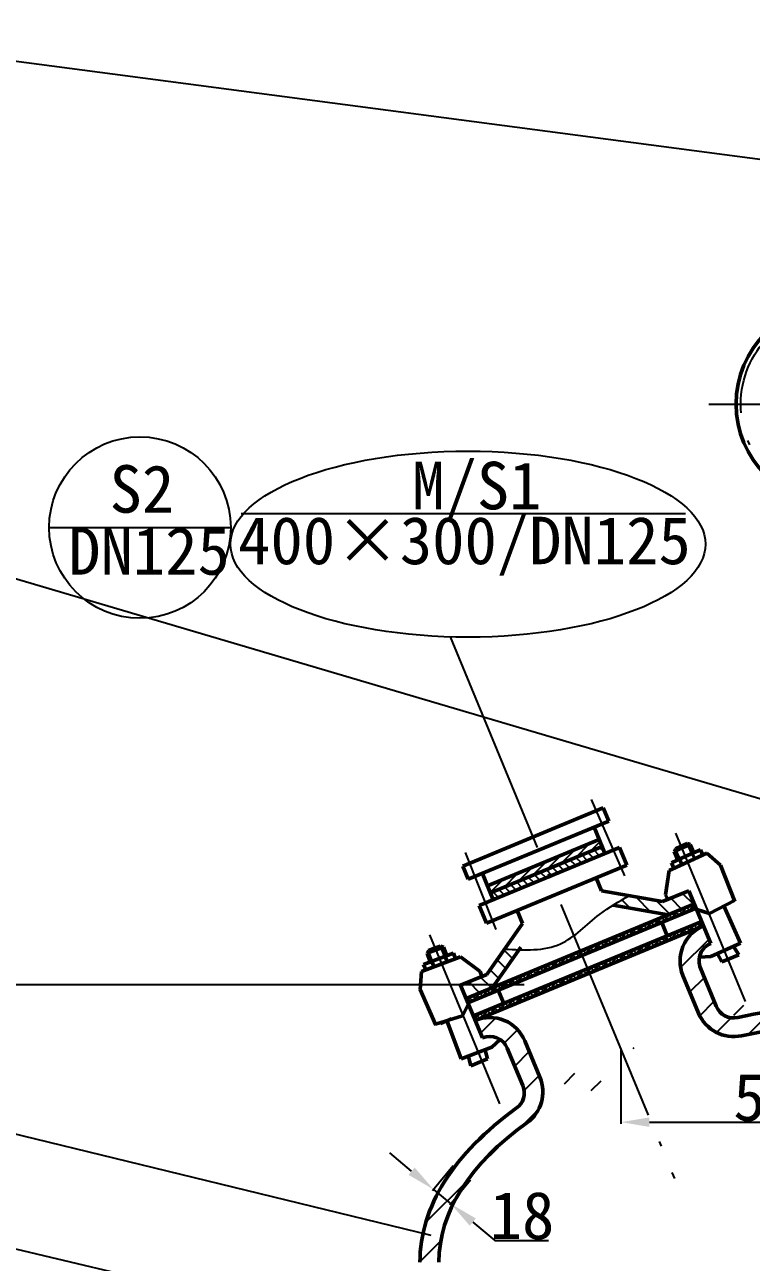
# Model space of a CAD drawing. Extents: x 388 to 3687, y 0 to 977.
# Drawn here: x 2662.6 to 2739, y 660.6 to 790.8 of the extents above; entities that cross this region are included whole.
import ezdxf

# ---------------------------------------------------------------- set-up
doc = ezdxf.new("R2010")
doc.units = 0
doc.header["$MEASUREMENT"] = 0
doc.linetypes.add('ACAD_ISO04W100', pattern=[30.5, 24, -3, 0.5, -3])
doc.layers.get('0').update_dxf_attribs({"linetype": 'CONTINUOUS'})
doc.layers.get('DEFPOINTS').update_dxf_attribs({"linetype": 'CONTINUOUS'})
doc.layers.add('2', color=6, linetype='ACAD_ISO04W100')
doc.layers.add('图层1', color=1, linetype='CONTINUOUS', lineweight=50)
doc.styles.get("Standard").update_dxf_attribs({"font": 'SIMFANG.TTF'})
doc.dimstyles.get("Standard").update_dxf_attribs({"dimtxt": 0.18, "dimasz": 0.18, "dimexe": 0.18, "dimexo": 0.0625, "dimgap": 0.09, "dimtad": 0, "dimtih": 1, "dimtoh": 1, "dimdec": 4, "dimzin": 0, "dimdsep": 46, "dimtxsty": 'Standard', "dimcen": 0.09, "dimadec": 0, "dimazin": 0, "dimtfac": 1, "dimtdec": 4, "dimtofl": 0, "dimtmove": 0, "dimatfit": 3, "dimfxl": 0, "dimtolj": 1, "dimtzin": 0, "dimarcsym": 0})
pattern_1 = [(45, (0, 0), (-1.767766952966369, 1.767766952966369), [])]
pattern_2 = [(135, (0, 0), (-0.8838834764831844, -0.8838834764831843), [])]

# ---------------------------------------------------------------- blocks, each defined once
blk = doc.blocks.new('*D23')
at = {"color": 0, "linetype": 'ByBlock'}
for p, q in [((2725.329300907475, 682.9555279793215), (2725.329300907475, 675.1582831717482)), ((2759.189637127917, 682.9555279793216), (2759.189637127917, 675.1582831717482)), ((2728.329300907475, 675.3382831717481), (2756.189637127917, 675.3382831717481))]:
    blk.add_line(p, q, dxfattribs=at)
for points in [[(2728.329300907475, 675.8382831717481), (2728.329300907475, 674.8382831717481), (2725.329300907475, 675.3382831717481)], [(2756.189637127917, 675.8382831717481), (2756.189637127917, 674.8382831717481), (2759.189637127917, 675.3382831717481)]]:
    blk.add_solid(points, dxfattribs=at)
at = {"layer": 'DEFPOINTS', "color": 0, "linetype": 'ByBlock'}
for p in [(2725.329300907475, 683.0180279793215), (2759.189637127917, 683.0180279793216), (2759.189637127917, 675.3382831717481)]:
    blk.add_point(p, dxfattribs=at)
at = {"color": 0, "linetype": 'ByBlock', "insert": (2742.259469017696, 677.9282831717481), "char_height": 5, "attachment_point": 5}
blk.add_mtext('\\A1;580', dxfattribs=at)
blk = doc.blocks.new('*D32')
at = {"color": 0, "linetype": 'ByBlock'}
for p, q in [((2703.319040661929, 670.1762141766299), (2701.013108773645, 672.0952446939996)), ((2707.698798822673, 670.7491201288176), (2705.509830719171, 668.1188277459632)), ((2705.624972550213, 668.2571836592601), (2707.448221735007, 666.7398488046767)), ((2709.522048007467, 669.2317852742342), (2707.333079903965, 666.6014928913798)), ((2709.75415362329, 664.820818287307), (2712.060085511574, 662.9017877699373)), ((2712.060085511574, 662.9017877699373), (2717.717653079142, 662.9017877699375))]:
    blk.add_line(p, q, dxfattribs=at)
for points in [[(2703.638879081491, 670.5605361580104), (2702.999202242368, 669.7918921952491), (2705.624972550213, 668.2571836592601)], [(2710.073992042852, 665.2051402686877), (2709.434315203729, 664.4364963059264), (2707.448221735007, 666.7398488046767)]]:
    blk.add_solid(points, dxfattribs=at)
at = {"layer": 'DEFPOINTS', "color": 0, "linetype": 'ByBlock'}
for p in [(2707.738778625118, 670.7971603764902), (2709.562027809912, 669.2798255219068), (2707.448221735007, 666.7398488046767)]:
    blk.add_point(p, dxfattribs=at)
at = {"color": 0, "linetype": 'ByBlock', "insert": (2714.933869295358, 665.4917877699373), "char_height": 5, "attachment_point": 5}
blk.add_mtext('\\A1;18', dxfattribs=at)

msp = doc.modelspace()

# ---------------------------------------------------------------- hatches: boundary and pattern name
h = msp.add_hatch()
h.set_pattern_fill('ANSI31', color=256, scale=5, style=0)
h.set_pattern_definition([(45, (0, 232.1003646912313), (-0.4419417382415922, 0.4419417382415922), [])])
h.paths.add_polyline_path([(2717.49667854403, 701.927651118097), (2717.190531798138, 702.6667547441057), (2711.294753422115, 700.224643380011), (2711.600900168007, 699.4855397540018)])
h.paths.add_polyline_path([(2717.190531798138, 702.6667547441057), (2717.49667854403, 701.9276511180968), (2723.365142703758, 704.3584485633565), (2723.058995957866, 705.0975521893654)])
h = msp.add_hatch()
h.set_pattern_fill('ANSI31', color=256, scale=5, angle=90, style=0)
h.set_pattern_definition([(135, (0, 232.1003646912313), (-0.4419417382415922, -0.4419417382415922), [])])
h.paths.add_polyline_path([(2711.600900168007, 699.4855397540017), (2711.907046913899, 698.7464361279929), (2717.802825289922, 701.1885474920878), (2717.496678544031, 701.9276511180968)])
h.paths.add_polyline_path([(2717.49667854403, 701.9276511180965), (2717.802825289922, 701.1885474920877), (2723.67128944965, 703.6193449373475), (2723.365142703757, 704.3584485633564)])
h = msp.add_hatch()
h.set_pattern_fill('ANSI31', color=256, scale=10, angle=90, style=0)
h.set_pattern_definition(pattern_2)
edge = h.paths.add_edge_path()
edge.add_line((2733.066068387672, 698.310456086488), (2732.492043239124, 699.696275385256))
edge.add_line((2732.492043239124, 699.696275385256), (2729.720404641588, 698.5482250881596))
edge.add_line((2729.720404641588, 698.5482250881596), (2726.189637127917, 699.1689643990345))
edge.add_spline(control_points=[(2726.189637127917, 699.1689643990345), (2725.622687872472, 698.8462042654751), (2725.055738617027, 698.5234441319155), (2724.50056466014, 698.1770479847444)], knot_values=[12.74721576802927, 12.74721576802927, 12.74721576802927, 12.74721576802927, 14.71159623564452, 14.71159623564452, 14.71159623564452, 14.71159623564452], degree=3, periodic=0)
edge.add_line((2724.50056466014, 698.1770479847445), (2730.287702669588, 697.159619324825))
edge.add_line((2730.287702669588, 697.159619324825), (2733.066068387672, 698.310456086488))
h = msp.add_hatch()
h.set_pattern_fill('ANSI31', color=256, scale=3, style=0)
h.set_pattern_definition([(45, (0, 0), (-0.2651650429449553, 0.2651650429449554), [])])
h.paths.add_polyline_path([(2721.246976181208, 692.8736316994858), (2721.055634465026, 693.3355714657415), (2712.503365805944, 689.7931057980913), (2713.810507385921, 689.7933454683136)])
h.paths.add_polyline_path([(2713.810507385921, 689.7933454683138), (2712.503365805944, 689.7931057980915), (2709.045200542379, 688.3606868449953), (2709.236542258561, 687.8987470787396)])
h.paths.add_polyline_path([(2721.055634465025, 693.3355714657417), (2721.246976181208, 692.8736316994859), (2733.257410103855, 697.8485163202322), (2733.066068387673, 698.3104560864879)])
h.paths.add_polyline_path([(2722.012343045938, 691.0258726344633), (2721.821001329755, 691.4878124007188), (2709.810567407108, 686.5129277799725), (2710.001909123291, 686.0509880137171)])
h.paths.add_polyline_path([(2734.022776968585, 696.0007572552098), (2733.831435252402, 696.4626970214651), (2721.821001329756, 691.4878124007189), (2722.012343045938, 691.0258726344633)])
h = msp.add_hatch()
h.set_pattern_fill('ANSI31', color=256, scale=3, angle=90, style=0)
h.set_pattern_definition([(135, (0, 0), (-0.2651650429449554, -0.2651650429449553), [])])
h.paths.add_polyline_path([(2712.503365805943, 689.7931057980913), (2713.810507385921, 689.7933454683136), (2721.246976181208, 692.8736316994858), (2721.055634465026, 693.3355714657415)])
h.paths.add_polyline_path([(2713.810507385921, 689.7933454683136), (2712.503365805944, 689.7931057980912), (2709.045200542379, 688.3606868449953), (2709.236542258561, 687.8987470787396)])
h.paths.add_polyline_path([(2721.055634465026, 693.3355714657415), (2721.246976181209, 692.8736316994862), (2733.257410103854, 697.8485163202322), (2733.066068387673, 698.3104560864879)])
h.paths.add_polyline_path([(2709.810567407108, 686.5129277799725), (2710.001909123291, 686.0509880137171), (2722.012343045939, 691.0258726344634), (2721.821001329757, 691.4878124007192)])
h.paths.add_polyline_path([(2721.821001329756, 691.4878124007192), (2722.012343045938, 691.0258726344636), (2734.022776968585, 696.0007572552097), (2733.831435252402, 696.4626970214653)])
h = msp.add_hatch()
h.set_pattern_fill('ANSI31', color=256, scale=20, style=0)
h.set_pattern_definition(pattern_1)
edge = h.paths.add_edge_path()
edge.add_arc((2735.553510698044, 692.305239125164), 1.999999999999988, 112.49999999996339, 202.4999999999501, ccw=False)
edge.add_line((2734.788143833315, 694.1529981901871), (2734.022776968585, 696.0007572552094))
edge.add_arc((2735.553510698045, 692.3052391251638), 3.999999999999994, 112.4999999999846, 202.5000000000028)
edge.add_line((2731.857992568, 690.7745053957033), (2733.498198221721, 686.8146986614089))
edge.add_arc((2737.193716351766, 688.3454323908695), 3.999999999999843, 202.5000000000043, 282.0584653273631)
edge.add_ellipse((2759.18963712791, 660.5958048648463), major_axis=(-52.99999999999955, 0), ratio=0.4905660377358533, start_angle=287.57096355330316, end_angle=293.531338447248, ccw=False)
edge.add_line((2743.189637127918, 685.3827431677273), (2743.189637127917, 687.3848244483993))
edge.add_ellipse((2759.18963712791, 660.5958048648461), major_axis=(-54.99999999999955, 1.13686837721616e-13), ratio=0.5090909090909133, start_angle=286.9123898034301, end_angle=290.7831509637554)
edge.add_ellipse((2759.18963712791, 660.5958048648461), major_axis=(-54.99999999999955, 1.13686837721616e-13), ratio=0.5090909090909133, start_angle=290.7831509637554, end_angle=293.0759481593867)
edge.add_arc((2737.208405081623, 688.3099706600344), 1.999999999999909, 202.5000000000053, 282.2375157208985, ccw=False)
edge.add_line((2735.360646016601, 687.5446037953042), (2733.705751633021, 691.5398722604355))
edge = h.paths.add_edge_path()
edge.add_line((2755.189637127917, 689.3742611789635), (2755.189637127917, 693.5958048648462))
edge.add_arc((2752.189637127917, 693.5958048648462), 2.99999999999999, 0, 90)
edge.add_line((2752.189637127917, 696.5958048648462), (2751.429275070919, 696.5958048648462))
edge.add_line((2751.429275070919, 696.5958048648462), (2751.429275070918, 694.58139637779))
edge.add_arc((2751.189637127917, 692.5958048648463), 2.000000000000003, 0, 83.11834497052621, ccw=False)
edge.add_line((2753.189637127917, 692.5958048648463), (2753.189637127917, 690.3035126239952))
edge.add_arc((2751.189637127917, 690.3035126239951), 1.999999999999991, -85.79938581743698, 3.183231456205249e-12, ccw=False)
edge.add_ellipse((2759.18963712791, 660.5958048648461), major_axis=(-54.99999999999955, 1.13686837721616e-13), ratio=0.5090909090909133, start_angle=278.2093788195778, end_angle=282.9775872642334)
edge.add_ellipse((2759.18963712791, 660.5958048648461), major_axis=(-54.99999999999955, 1.13686837721616e-13), ratio=0.5090909090909133, start_angle=282.9775872642334, end_angle=286.9123898034301)
edge.add_line((2743.189637127918, 687.3848244483992), (2743.189637127918, 685.3827431677269))
edge.add_ellipse((2759.18963712791, 660.5958048648463), major_axis=(-52.99999999999955, 0), ratio=0.4905660377358533, start_angle=277.38206289931196, end_angle=287.57096355330316, ccw=False)
edge.add_arc((2752.189637127917, 689.3742611789637), 2.999999999999953, 273.6366702164609, 359.9999999999957)
h = msp.add_hatch()
h.set_pattern_fill('ANSI31', color=256, scale=10, angle=90, style=0)
h.set_pattern_definition(pattern_2)
edge = h.paths.add_edge_path()
edge.add_spline(control_points=[(2714.611711774368, 693.4891500494799), (2714.11575850518, 693.505588348254), (2713.614772602156, 693.5346567050051), (2713.113786699132, 693.5637250617563)], knot_values=[0, 0, 0, 0, 1.422545037129446, 1.422545037129446, 1.422545037129446, 1.422545037129446], degree=3, periodic=0)
edge.add_line((2713.113786699132, 693.5637250617565), (2711.242813991365, 690.8945564408575))
edge.add_line((2711.242813991365, 690.8945564408575), (2708.581941066011, 689.7923867874242))
edge.add_line((2708.581941066011, 689.7923867874242), (2712.020881287384, 689.793017332409))
edge.add_line((2712.020881287384, 689.793017332409), (2714.611711774367, 693.4891500494799))
h.paths.add_polyline_path([(2711.823566260463, 689.5115236066584), (2712.020881287384, 689.7930173324089), (2708.581941066011, 689.7923867874243), (2708.471175393831, 689.7465061437623), (2709.045200542379, 688.3606868449954)])
h = msp.add_hatch()
h.set_pattern_fill('ANSI31', color=256, scale=20, style=0)
h.set_pattern_definition(pattern_1)
edge = h.paths.add_edge_path()
edge.add_line((2716.813333577049, 680.0592584373846), (2715.228160982796, 683.8862036131322))
edge.add_arc((2711.532642852751, 682.355469883672), 3.999999999999826, 22.49999999999975, 112.4999999999931)
edge.add_line((2710.001909123292, 686.0509880137171), (2710.767275988022, 684.2032289486945))
edge.add_arc((2711.532642852752, 682.3554698836717), 2.00000000000025, 22.500000000000284, 112.5000000000033, ccw=False)
edge.add_line((2713.380401917775, 683.120836748402), (2715.010545442622, 679.1853221421009))
edge.add_arc((2713.162786377599, 678.4199552773706), 1.999999999999916, -54.33197005107212, 22.500000000000284, ccw=False)
edge.add_ellipse((2759.189637127911, 660.5958048648449), major_axis=(-54.99999999999955, 1.13686837721616e-13), ratio=0.5090909090909133, start_angle=324.6515477344565, end_angle=353.7717943433803)
edge.add_ellipse((2759.189637127911, 660.5958048648449), major_axis=(-54.99999999999955, 1.13686837721616e-13), ratio=0.5090909090909133, start_angle=353.7717943433803, end_angle=360)
edge.add_line((2704.189637127918, 660.5958048650259), (2704.189637127918, 657.5958048648438))
edge.add_line((2704.189637127918, 657.5958048648438), (2706.189637127918, 657.5958048648438))
edge.add_line((2706.189637127918, 657.5958048648438), (2706.189637127918, 660.5958048649399))
edge.add_ellipse((2759.189637127911, 660.5958048648449), major_axis=(-52.99999999999955, 0), ratio=0.4905660377358533, start_angle=325.61928586492047, end_angle=360, ccw=False)
edge.add_arc((2713.117815447005, 678.5285247079228), 3.99999999999998, 305.6394338360179, 382.5000000000234)
h = msp.add_hatch()
h.set_pattern_fill('ANSI31', color=256, scale=20, style=0)
h.set_pattern_definition(pattern_1)
h.paths.add_polyline_path([(2706.189637127917, 656.595804864843), (2706.189637127918, 657.5958048648438), (2704.189637127918, 657.5958048648437), (2704.189637127918, 656.5958048648438, -0.4142135623730931), (2702.189637127918, 654.5958048648438), (2701.645435039709, 654.5958048648437), (2701.645435039709, 652.5958048648438), (2702.189637127917, 652.5958048648438, 0.4142135623730363)])
edge = h.paths.add_edge_path()
edge.add_ellipse((2759.189637127917, 660.5958048648439), major_axis=(-52.99999999999955, 0), ratio=0.4905660377358533, start_angle=180, end_angle=210.6353800692012, ccw=False)
edge.add_line((2812.189637127917, 660.5958048648406), (2812.189637127917, 657.5958048648439))
edge.add_line((2812.189637127917, 657.5958048648439), (2814.189637127916, 657.5958048648441))
edge.add_line((2814.189637127916, 657.5958048648441), (2814.189637127916, 660.5958048648491))
edge.add_ellipse((2759.189637127917, 660.5958048648438), major_axis=(-54.99999999999955, 1.13686837721616e-13), ratio=0.5090909090909133, start_angle=180, end_angle=210.330841829274)
edge.add_line((2806.661448471839, 674.7355895212044), (2804.79229624497, 673.8446983342637))
h.paths.add_polyline_path([(2816.189637127917, 652.595804864844), (2817.189637127917, 652.5958048648441), (2817.189637127917, 654.595804864844), (2816.189637127916, 654.595804864844, -0.4142135623730943), (2814.189637127916, 656.595804864844), (2814.189637127916, 657.595804864844), (2812.189637127917, 657.595804864844), (2812.189637127917, 656.595804864844, 0.4142135623730955)])

# ---------------------------------------------------------------- linework, layer by layer
for p, q in [((2756.952743807195, 774.4306891373526), (2632.223383703327, 790.8373803962121)), ((2755.453199373733, 704.7779285578054), (2632.223383703327, 741.2297567515551)), ((2685.388686309951, 739.3820027065085), (2732.137305239542, 739.3820027065085)), ((2665.191872965796, 737.9165940596799), (2684.287808488097, 737.9165940596799)), ((2732.776301110579, 703.5900292875092), (2732.288709100793, 704.669304944895)), ((2731.556405129316, 703.0389082377901), (2731.06881311953, 704.1181838951761)), ((2705.516874936764, 692.2988052638041), (2705.098491417229, 693.4067480164834)), ((2706.769173088968, 692.7717005529865), (2706.350789569433, 693.8796433056659)), ((2715.164781599946, 689.7935937805141), (2632.223383703327, 689.778386106317)), ((2705.37594815892, 663.4238368671286), (2632.4306621469, 681.1718742963575)), ((2702.681460445006, 652.2435288980505), (2632.4306621469, 668.9269560843958))]:
    msp.add_line(p, q)
msp.add_circle((2674.739840726947, 737.9165940596799), 9.547967761150044)
msp.add_ellipse((2709.244945404013, 736.1725320374971), major_axis=(-24.98079085676181, 0), ratio=0.39185639684767)
msp.add_spline([(2713.113786699132, 693.5637250617563), (2718.9805126303, 694.0996161586602), (2723.09311044076, 697.20915764454), (2726.189637127917, 699.1689643990345)], degree=3)
at = {"layer": '2'}
for p, q in [((2734.590639434323, 750.9115452880396), (2761.291791633553, 750.9115452880396)), ((2707.355052231907, 726.4117029053423), (2730.968306839732, 669.4042633793647)), ((2722.18976959352, 709.2838209659794), (2725.694838986555, 701.279169868516)), ((2731.062549376188, 705.7605047862371), (2738.409434753609, 688.0235544668678)), ((2708.94017948234, 703.7318123620289), (2712.188593374344, 695.6196142734498)), ((2705.193922465873, 695.0453686800122), (2712.552124122472, 677.2810984459736))]:
    msp.add_line(p, q, dxfattribs=at)
msp.add_circle((2747.941215533938, 750.9115452880396), 10, dxfattribs=at)
at = {"layer": '图层1'}
for p, q in [((2708.689713584188, 702.2845379294674), (2723.471786104369, 708.4074728473091)), ((2723.471786104369, 708.4074728473092), (2724.045811252917, 707.0216535485426)), ((2709.263738732736, 700.8987186307006), (2724.045811252916, 707.0216535485422)), ((2722.523239152554, 706.3909835348815), (2723.728578473643, 703.4810369986483)), ((2711.294753422115, 700.2246433800108), (2723.058995957865, 705.0975521893654)), ((2732.288709100793, 704.669304944895), (2731.678761110162, 704.3937444200358)), ((2732.610477400473, 704.5742702969967), (2732.288709100793, 704.669304944895)), ((2710.411789029831, 698.1270800331667), (2725.193861550012, 704.2500149510083)), ((2711.600900168007, 699.4855397540017), (2723.365142703757, 704.3584485633563)), ((2725.193861550013, 704.2500149510086), (2725.959228414742, 702.4022558859858)), ((2730.392365682834, 701.8379687099666), (2734.386015265522, 703.6344538351677)), ((2730.63894988745, 702.6301559283606), (2732.164202129456, 703.3192299392704)), ((2731.329810483444, 702.9232778097273), (2730.926800922963, 703.8153318212612)), ((2730.927441751853, 703.8139133586767), (2731.768959576163, 704.1940918278369)), ((2730.927441751853, 703.8139133586767), (2731.06881311953, 704.1181838951761)), ((2731.06881311953, 704.1181838951761), (2731.678761110162, 704.3937444200358)), ((2732.610477400473, 704.5742702969967), (2731.768959576164, 704.1940918278367)), ((2733.689454371463, 704.0083039501797), (2732.164202129456, 703.3192299392704)), ((2733.012846132065, 703.6836347480478), (2732.609836571582, 704.5756887595812)), ((2733.097221291696, 703.0560213950937), (2732.842464622547, 703.6199204460415)), ((2733.946919137515, 703.4384105781453), (2733.689454371463, 704.0083039501797)), ((2735.822790916618, 702.3778742627633), (2734.386015265522, 703.6344538351677)), ((2708.689713584189, 702.2845379294674), (2709.263738732736, 700.8987186307007)), ((2711.177155894562, 696.279320968144), (2725.959228414742, 702.4022558859857)), ((2730.896414653502, 702.0602625563265), (2730.63894988745, 702.6301559283606)), ((2730.718900921157, 701.9815507522585), (2732.421109789097, 702.7505697117019)), ((2731.744998286497, 702.4451180283104), (2731.490241617349, 703.009017079258)), ((2737.315829158714, 698.5686533478652), (2735.822790916618, 702.3778742627633)), ((2710.729021809107, 701.590440312799), (2711.907046913899, 698.7464361279926)), ((2722.725650050953, 701.0628638727078), (2723.299675199501, 699.677044573941)), ((2730.392365682834, 701.8379687099666), (2730.026142073263, 699.2623223698663)), ((2729.720404641589, 698.5482250881596), (2723.2996751995, 699.677044573941)), ((2732.492043239124, 699.6962753852561), (2729.720404641588, 698.5482250881594)), ((2732.492043239125, 699.6962753852547), (2734.788143833315, 694.1529981901868)), ((2709.045200542379, 688.3606868449953), (2733.066068387672, 698.3104560864876)), ((2710.411789029831, 698.1270800331667), (2711.177155894562, 696.279320968144)), ((2730.287702669587, 697.1596193248254), (2724.50056466014, 698.1770479847444)), ((2730.026142073263, 699.2623223698663), (2730.272927447654, 698.7770875279527)), ((2734.64723293223, 697.2838431098578), (2737.276353522135, 698.6693683973833)), ((2737.926924341958, 694.190497839096), (2736.151516412015, 698.0982883591985)), ((2709.236542258561, 687.8987470787397), (2733.257410103854, 697.848516320232)), ((2714.410734258351, 697.6187129814218), (2714.984759406899, 696.2328936826545)), ((2733.305841164366, 697.7315933971042), (2734.64723293223, 697.2838431098578)), ((2709.810567407109, 686.5129277799726), (2733.831435252402, 696.4626970214651)), ((2710.001909123291, 686.0509880137168), (2734.022776968585, 696.0007572552096)), ((2711.242813991365, 690.8945564408574), (2714.984759406899, 696.232893682655)), ((2729.632634340341, 696.3470850384234), (2730.206659488888, 694.9612657396565)), ((2734.022776968584, 696.0007572552092), (2734.022776968585, 696.0007572552095)), ((2734.776099788094, 692.7817542944479), (2737.926924341958, 694.190497839096)), ((2705.283423292113, 692.1977317309589), (2704.937616644473, 693.1134799647984)), ((2704.938166514531, 693.1120238258322), (2705.802036248194, 693.438240012287)), ((2704.938166514531, 693.1120238258322), (2705.098491417229, 693.4067480164834)), ((2705.098491417229, 693.4067480164834), (2705.724640493331, 693.6431956610746)), ((2706.350789569433, 693.8796433056659), (2705.724640493331, 693.6431956610746)), ((2706.665905981857, 693.764456198742), (2705.802036248194, 693.4382400122871)), ((2707.706943441751, 693.1314078461228), (2706.141178332554, 692.5401405486333)), ((2706.665905981857, 693.764456198742), (2706.350789569433, 693.8796433056659)), ((2707.01116275944, 692.8501641038687), (2706.665356111798, 693.7659123377082)), ((2707.927863827677, 692.5463772962121), (2707.706943441751, 693.1314078461228)), ((2711.823566260464, 689.5115236066586), (2714.801796371202, 693.760328693124)), ((2734.788143833314, 694.1529981901865), (2734.788143833315, 694.1529981901868)), ((2735.47881225547, 693.0479203467917), (2735.946844877618, 692.2269336603697)), ((2735.946844877618, 692.2269336603697), (2737.733498045251, 692.9428093045067)), ((2737.733498045251, 692.9428093045067), (2737.14383982814, 693.9036763898789)), ((2708.441465759064, 692.7456082552444), (2704.347222243132, 691.191978367973)), ((2704.575413223358, 691.9488732511433), (2706.141178332554, 692.5401405486333)), ((2704.796333609285, 691.3638427012324), (2704.575413223358, 691.9488732511433)), ((2705.667550702411, 691.6942798255828), (2705.448954027889, 692.2731568367203)), ((2708.109042641988, 692.616240809691), (2706.361620687388, 691.9563758972581)), ((2707.055690672365, 692.2184719689332), (2706.837093997843, 692.7973489800705)), ((2708.441465759064, 692.7456082552444), (2710.521681949846, 691.1833104599797)), ((2733.594912660322, 692.7100770268332), (2734.776099788094, 692.7817542944479)), ((2704.219804373946, 689.2874886252911), (2704.347222243132, 691.191978367973)), ((2708.471175393831, 689.7465061437622), (2711.242813991367, 690.8945564408581)), ((2710.521681949846, 691.1833104599797), (2710.690291185301, 690.6656940010654)), ((2731.857992568, 690.7745053957037), (2733.498198221721, 686.8146986614094)), ((2733.705751633022, 691.5398722604338), (2735.360646016601, 687.5446037953042)), ((2705.857592848352, 685.5382252197726), (2704.219804373946, 689.2874886252911)), ((2708.471175393831, 689.7465061437623), (2710.767275988022, 684.2032289486946)), ((2712.431362708433, 689.2220850384232), (2713.00538785698, 687.8362657396561)), ((2709.284973319074, 687.78182415561), (2708.653073368181, 686.516709675936)), ((2708.653073368181, 686.516709675936), (2705.814290044187, 685.6373550045707)), ((2707.526287304301, 686.1996639289832), (2706.370395592569, 685.7089687634891)), ((2708.52130674967, 682.0102922224105), (2707.013484560084, 686.0289203852667)), ((2710.001909123291, 686.0509880137168), (2710.001909123291, 686.0509880137167)), ((2710.767275988021, 684.2032289486942), (2710.767275988022, 684.2032289486946)), ((2712.631317181295, 684.0266714633149), (2711.74540827141, 683.2421295174042)), ((2715.228160982796, 683.886203613132), (2716.81333357705, 680.059258437384)), ((2711.74540827141, 683.2421295174042), (2708.52130674967, 682.0102922224105)), ((2711.06030769997, 682.9334445870319), (2711.309883912266, 682.021970292862)), ((2713.380401917775, 683.1208367484022), (2715.010545442622, 679.1853221421009)), ((2709.540328819349, 681.2648162448558), (2709.277844511364, 682.3612032006428)), ((2711.309883912266, 682.021970292862), (2709.540328819349, 681.2648162448558))]:
    msp.add_line(p, q, dxfattribs=at)
msp.add_circle((2747.941215533938, 750.9115452880396), 10.5, dxfattribs=at)
for centre, radius, start, end in [((2735.553510698045, 692.305239125164), 4, 112.5000000000003, 202.5000000000001), ((2735.553510698045, 692.305239125164), 2, 112.4999999999998, 202.5000000000001), ((2737.193716351766, 688.3454323908696), 4, 202.4999999999998, 282.05846532705), ((2737.208405081623, 688.3099706600344), 2, 202.5000000000304, 282.2375157274627), ((2711.532642852751, 682.3554698836717), 4, 22.50000000000008, 112.5000000000003), ((2711.532642852752, 682.355469883672), 2, 22.50000000000009, 112.4999999999998), ((2713.117815447008, 678.528524707925), 4, 305.6394338354537, 22.50000000004508), ((2713.1627863776, 678.4199552773712), 2, 305.6680299493885, 22.50000000000572)]:
    msp.add_arc(centre, radius, start, end, dxfattribs=at)
for centre, major_axis, ratio, start_param, end_param in [((2759.18963712791, 660.5958048648461), (-54.99999999999955, 1.13686837721616e-13), 0.5090909090909133, 4.855669670329808, 5.115140253785512), ((2759.18963712791, 660.5958048648463), (-52.99999999999955, 0), 0.4905660377358533, 4.841230283567002, 5.123088313690298), ((2759.189637127911, 660.5958048648449), (-54.99999999999955, 1.13686837721616e-13), 0.5090909090909133, 5.666238429661803, 6.283185307179586), ((2759.189637127911, 660.5958048648449), (-52.99999999999955, 0), 0.4905660377358533, 5.683128646335494, 6.283185307179586)]:
    msp.add_ellipse(centre, major_axis=major_axis, ratio=ratio, start_param=start_param, end_param=end_param, dxfattribs=at)

# ---------------------------------------------------------------- texts
at = {"char_height": 5, "attachment_point": 1}
for s, insert, width in [('M/S1', (2703.381281374434, 744.8381043956197), 19.1171), ('S2', (2671.546080900498, 744.4824951608148), 15.3654), ('400×300/DN125', (2685.067395243234, 739.061056156871), 80), ('DN125', (2667.191474688192, 737.9544577556421), 39.0375)]:
    msp.add_mtext(s, dxfattribs=dict(at, insert=insert, width=width))

# ---------------------------------------------------------------- dimensions: what is measured, and where the dimension line sits
dim = msp.add_linear_dim(base=(2759.189637127917, 675.3382831717481), p1=(2725.329300907475, 683.0180279793215), p2=(2759.189637127917, 683.0180279793216), text='580', dimstyle='Standard', override={"dimtxt": 5, "dimasz": 3, "dimtad": 1, "dimtih": 0, "dimtofl": 1})
dim.commit()
dim.dimension.update_dxf_attribs({"geometry": '*D23', "text_midpoint": (2742.259469017696, 677.9282831717481)})
dim = msp.add_aligned_dim(p1=(2707.738778625118, 670.7971603764902), p2=(2709.562027809912, 669.2798255219066), distance=-3.304490557767489, text='18', dimstyle='Standard', override={"dimtxt": 5, "dimasz": 3, "dimtad": 1, "dimtih": 0, "dimtofl": 1})
dim.commit()
dim.dimension.update_dxf_attribs({"geometry": '*D32', "text_midpoint": (2714.933869295358, 665.4917877699373)})

doc.saveas('drawing.dxf')
